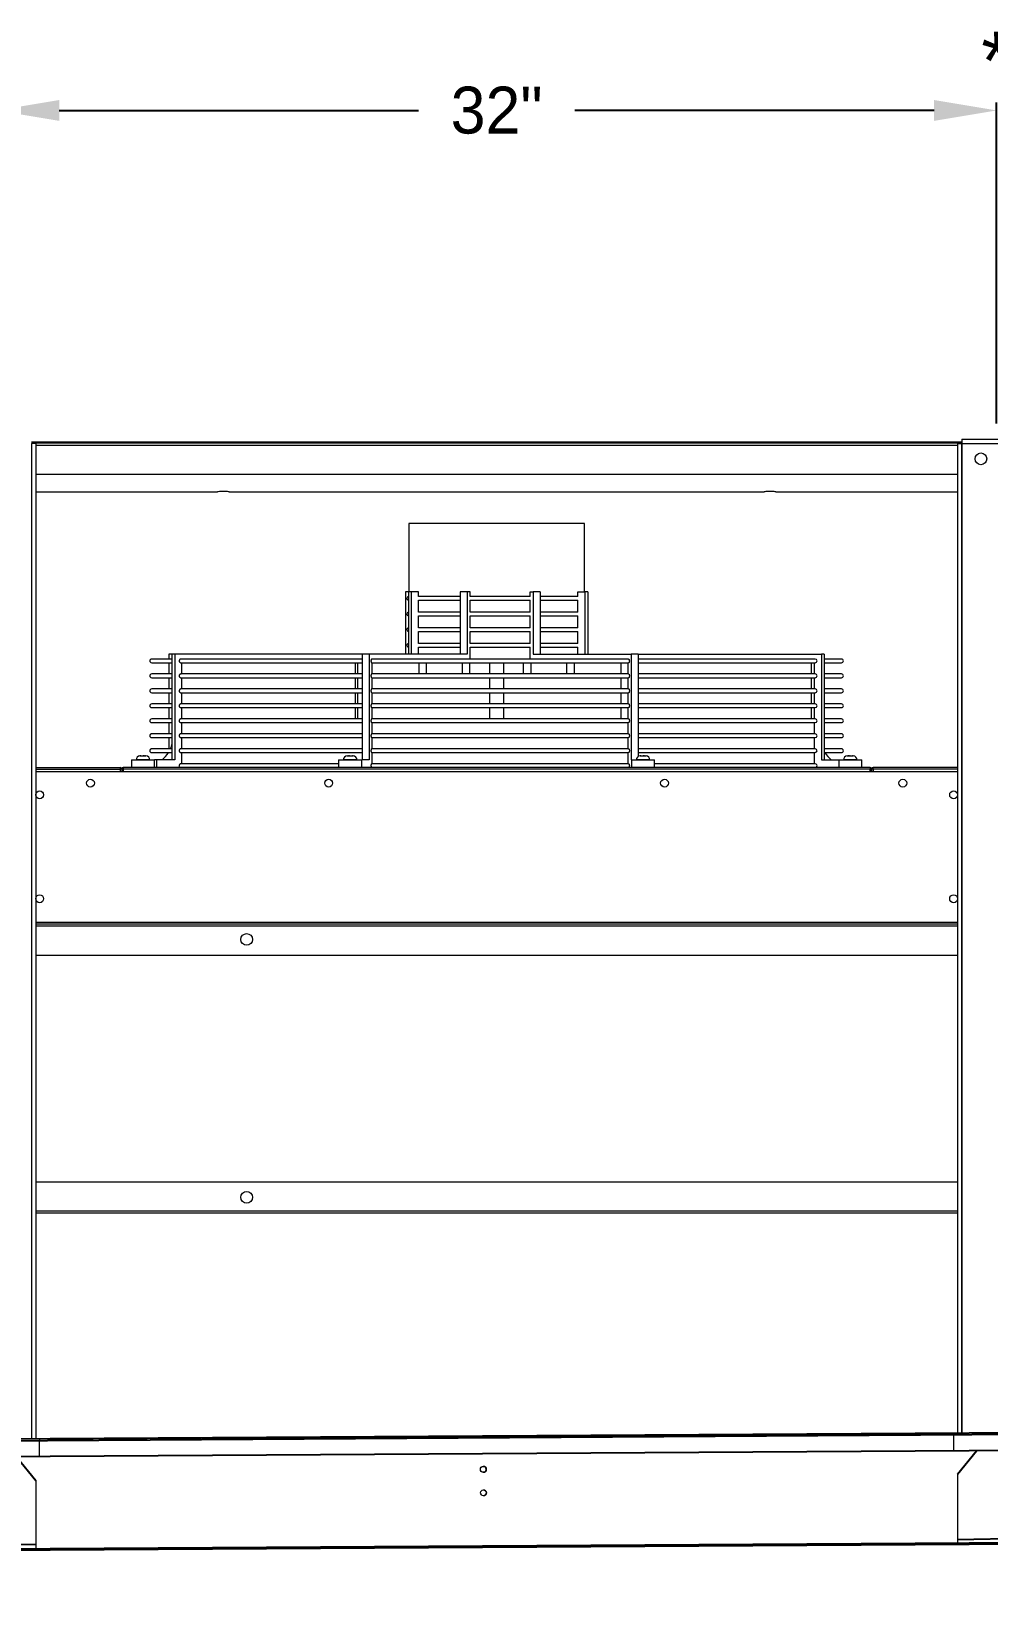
# Model space of a CAD drawing. Extents: x 6 to 271, y -23 to 146.
# Drawn here: x 131.4 to 162, y 38.5 to 88.9 of the extents above; entities that cross this region are included whole.
import ezdxf
from ezdxf.enums import TextEntityAlignment as Align

# ---------------------------------------------------------------- set-up
doc = ezdxf.new("R2010")
doc.units = 0
doc.header["$MEASUREMENT"] = 0
doc.layers.get('0').update_dxf_attribs({"linetype": 'CONTINUOUS'})
doc.layers.get('Defpoints').update_dxf_attribs({"linetype": 'CONTINUOUS'})
doc.dimstyles.get("Standard").update_dxf_attribs({"dimtxt": 1.5, "dimasz": 2, "dimexe": 0.25, "dimexo": 0.5, "dimgap": 0.75, "dimtad": 0, "dimtih": 1, "dimtoh": 1, "dimdec": 4, "dimzin": 0, "dimdsep": 46, "dimlunit": 5, "dimtxsty": 'STANDARD', "dimcen": 0.125, "dimclrd": 1, "dimclre": 1, "dimclrt": 1, "dimadec": 0, "dimazin": 0, "dimtfac": 1, "dimtdec": 4, "dimtofl": 0, "dimtmove": 0, "dimatfit": 3, "dimfxl": 1, "dimfrac": 2, "dimtolj": 1, "dimtzin": 0, "dimarcsym": 0})

# ---------------------------------------------------------------- blocks, each defined once
blk = doc.blocks.new('*D30')
at = {"color": 7, "lineweight": -2}
for p, q in [((265.292, 40.675), (265.292, 31.237)), ((90.295, 39.586), (90.295, 31.237)), ((92.295, 31.487), (174.794, 31.487)), ((263.292, 31.487), (180.794, 31.487))]:
    blk.add_line(p, q, dxfattribs=at)
at = {"color": 7}
for points in [[(92.295, 31.82), (92.295, 31.153), (90.295, 31.487)], [(263.292, 31.82), (263.292, 31.153), (265.292, 31.487)]]:
    blk.add_solid(points, dxfattribs=at)
at = {"layer": 'Defpoints', "color": 0}
for p in [(265.292, 41.175), (90.295, 40.086), (265.292, 31.487)]:
    blk.add_point(p, dxfattribs=at)
at = {"color": 7, "insert": (177.794, 31.487), "char_height": 1.5, "attachment_point": 5}
blk.add_mtext('\\A1;175"', dxfattribs=at)
blk = doc.blocks.new('*D33')
at = {"color": 7, "lineweight": -2}
for p, q in [((130.277, 76.382), (130.277, 86.652)), ((132.277, 86.402), (143.777, 86.402)), ((160.277, 86.402), (148.777, 86.402)), ((162.277, 76.382), (162.277, 86.652))]:
    blk.add_line(p, q, dxfattribs=at)
at = {"color": 7}
for points in [[(132.277, 86.735), (132.277, 86.068), (130.277, 86.402)], [(160.277, 86.735), (160.277, 86.068), (162.277, 86.402)]]:
    blk.add_solid(points, dxfattribs=at)
at = {"layer": 'Defpoints', "color": 0}
for p in [(162.277, 86.402), (130.277, 75.882), (162.277, 75.882)]:
    blk.add_point(p, dxfattribs=at)
at = {"color": 7, "insert": (146.277, 86.402), "char_height": 1.5, "attachment_point": 5}
blk.add_mtext('\\A1;32"', dxfattribs=at)

msp = doc.modelspace()

# ---------------------------------------------------------------- linework, layer by layer
at = {"color": 0, "linetype": 'Continuous', "lineweight": 15}
for p, q in [((131.3912, 75.79855), (161.1622, 75.79855)), ((131.3922, 75.74684), (131.3912, 75.74684)), ((131.5267, 75.74684), (131.3922, 75.74684)), ((131.3922, 75.74684), (131.3922, 43.90443)), ((131.5267, 75.74684), (131.5267, 43.90526)), ((131.5267, 75.69384), (161.0267, 75.69384)), ((161.0267, 75.74684), (161.0267, 44.08697)), ((161.0267, 75.74684), (161.1612, 75.74684)), ((161.1612, 75.74684), (161.1612, 44.08779)), ((161.1622, 75.74684), (161.1612, 75.74684)), ((161.1622, 75.88234), (161.1622, 75.74784)), ((161.1622, 75.88234), (163.3912, 75.88234)), ((161.1622, 75.74784), (163.3912, 75.74784)), ((161.1622, 75.74684), (161.1622, 75.74784)), ((161.1622, 75.74684), (163.3912, 75.74684)), ((161.1622, 44.0878), (161.1622, 75.74684)), ((131.5267, 74.76509), (161.0267, 74.76509)), ((131.5267, 74.20301), (137.3392, 74.20301)), ((137.7142, 74.20301), (154.8392, 74.20301)), ((155.2142, 74.20301), (161.0267, 74.20301)), ((147.353, 73.19334), (143.4642, 73.19334)), ((149.0892, 73.19334), (147.353, 73.19334)), ((143.35948, 71.00234), (143.35948, 69.00734)), ((143.45286, 71.00234), (143.35948, 71.00234)), ((143.54623, 71.00234), (143.45286, 71.00234)), ((143.45286, 71.00234), (143.45286, 69.00734)), ((143.54623, 71.00234), (143.54623, 69.00734)), ((143.77166, 71.00234), (143.54623, 71.00234)), ((143.77166, 70.85152), (143.77166, 71.00234)), ((145.10703, 70.85246), (143.77166, 70.85246)), ((143.77166, 70.35152), (143.77166, 70.73339)), ((143.77166, 70.73246), (145.10703, 70.73246)), ((145.33245, 71.00234), (145.10703, 71.00234)), ((145.10703, 71.00234), (145.10703, 69.00734)), ((145.33245, 71.00234), (145.33245, 69.00734)), ((145.42583, 71.00234), (145.33245, 71.00234)), ((145.42583, 70.85152), (145.42583, 71.00234)), ((147.353, 70.85246), (145.42583, 70.85246)), ((145.42583, 70.35152), (145.42583, 70.73339)), ((145.42583, 70.73246), (147.353, 70.73246)), ((147.353, 70.85246), (147.353, 71.00234)), ((147.353, 71.00234), (147.44637, 71.00234)), ((147.353, 70.35246), (147.353, 70.73246)), ((147.44637, 71.00234), (147.44637, 69.00734)), ((147.6718, 71.00234), (147.44637, 71.00234)), ((147.6718, 71.00234), (147.6718, 69.00734)), ((148.87511, 70.85246), (147.6718, 70.85246)), ((147.6718, 70.73246), (148.87511, 70.73246)), ((148.87511, 70.85246), (148.87511, 71.00234)), ((148.87511, 71.00234), (149.10054, 71.00234)), ((148.87511, 70.35246), (148.87511, 70.73246)), ((149.10054, 71.00234), (149.10054, 69.00734)), ((149.19391, 71.00234), (149.10054, 71.00234)), ((149.19391, 71.00234), (149.19391, 69.00734)), ((145.10703, 70.35246), (143.77166, 70.35246)), ((143.77166, 69.85152), (143.77166, 70.23339)), ((143.77166, 70.23246), (145.10703, 70.23246)), ((147.353, 70.35246), (145.42583, 70.35246)), ((145.42583, 69.85152), (145.42583, 70.23339)), ((145.42583, 70.23246), (147.353, 70.23246)), ((147.353, 69.85246), (147.353, 70.23246)), ((148.87511, 70.35246), (147.6718, 70.35246)), ((147.6718, 70.23246), (148.87511, 70.23246)), ((148.87511, 69.85246), (148.87511, 70.23246)), ((145.10703, 69.85246), (143.77166, 69.85246)), ((143.77166, 69.35152), (143.77166, 69.73339)), ((143.77166, 69.73246), (145.10703, 69.73246)), ((147.353, 69.85246), (145.42583, 69.85246)), ((145.42583, 69.35152), (145.42583, 69.73339)), ((145.42583, 69.73246), (147.353, 69.73246)), ((147.353, 69.35246), (147.353, 69.73246)), ((148.87511, 69.85246), (147.6718, 69.85246)), ((147.6718, 69.73246), (148.87511, 69.73246)), ((148.87511, 69.35246), (148.87511, 69.73246)), ((145.10703, 69.35246), (143.77166, 69.35246)), ((143.77166, 69.00734), (143.77166, 69.23339)), ((143.77166, 69.23246), (145.10703, 69.23246)), ((147.353, 69.35246), (145.42583, 69.35246)), ((145.42583, 68.85246), (145.42583, 69.23339)), ((145.42583, 69.23246), (147.353, 69.23246)), ((147.353, 68.85246), (147.353, 69.23246)), ((148.87511, 69.35246), (147.6718, 69.35246)), ((147.6718, 69.23246), (148.87511, 69.23246)), ((148.87511, 69.00734), (148.87511, 69.23246)), ((135.88306, 68.85246), (135.23659, 68.85246)), ((135.23659, 68.73246), (135.88306, 68.73246)), ((135.78968, 69.00734), (135.78968, 68.85246)), ((135.88306, 69.00734), (135.78968, 69.00734)), ((135.78968, 68.73246), (135.78968, 68.37379)), ((135.97643, 69.00734), (135.88306, 69.00734)), ((135.88306, 69.00734), (135.88306, 65.62634)), ((135.97643, 69.00734), (135.97643, 65.62634)), ((141.97151, 69.00734), (135.97643, 69.00734)), ((136.17283, 68.73246), (141.97151, 68.73246)), ((141.97151, 68.85246), (136.1729, 68.85246)), ((136.20185, 68.37379), (136.20185, 68.73246)), ((141.74608, 68.73246), (141.74608, 68.37379)), ((141.83946, 68.37379), (141.83946, 68.73246)), ((142.19694, 69.00734), (141.97151, 69.00734)), ((141.97151, 69.00734), (141.97151, 65.62634)), ((142.19694, 69.00734), (142.19694, 65.62634)), ((145.33245, 69.00734), (142.19694, 69.00734)), ((142.27829, 68.73246), (150.50157, 68.73246)), ((150.50157, 68.85246), (142.27842, 68.85246)), ((142.29031, 68.37379), (142.29031, 68.73246)), ((147.44637, 69.00734), (150.58189, 69.00734)), ((150.26309, 68.37379), (150.26309, 68.73246)), ((150.48851, 68.37379), (150.48851, 68.73246)), ((150.58189, 69.00734), (150.58189, 65.62634)), ((150.80731, 69.00734), (150.58189, 69.00734)), ((150.80731, 69.00734), (150.80731, 65.73443)), ((150.80731, 69.00734), (156.67034, 69.00734)), ((156.47643, 68.85246), (150.80731, 68.85246)), ((150.80731, 68.73246), (156.47643, 68.73246)), ((156.35154, 68.37379), (156.35154, 68.73246)), ((156.44491, 68.37379), (156.44491, 68.73246)), ((156.67034, 69.00734), (156.67034, 65.62634)), ((156.76372, 69.00734), (156.67034, 69.00734)), ((156.76372, 69.00734), (156.76372, 65.62634)), ((157.31681, 68.85246), (156.76372, 68.85246)), ((156.76372, 68.73246), (157.31681, 68.73246)), ((135.88306, 68.37379), (135.23659, 68.37379)), ((135.23659, 68.25379), (135.88306, 68.25379)), ((135.78968, 68.25379), (135.78968, 67.89512)), ((136.17283, 68.25379), (141.97151, 68.25379)), ((141.97151, 68.37379), (136.1729, 68.37379)), ((136.20185, 67.89512), (136.20185, 68.25379)), ((141.74608, 68.25379), (141.74608, 67.89512)), ((141.83946, 67.89512), (141.83946, 68.25379)), ((142.27829, 68.25379), (150.50157, 68.25379)), ((150.50157, 68.37379), (142.27842, 68.37379)), ((142.29031, 67.89512), (142.29031, 68.25379)), ((150.26309, 67.89512), (150.26309, 68.25379)), ((150.48851, 67.89512), (150.48851, 68.25379)), ((156.47643, 68.37379), (150.80731, 68.37379)), ((150.80731, 68.25379), (156.47643, 68.25379)), ((156.35154, 67.89512), (156.35154, 68.25379)), ((156.44491, 67.89512), (156.44491, 68.25379)), ((157.31681, 68.37379), (156.76372, 68.37379)), ((156.76372, 68.25379), (157.31681, 68.25379)), ((135.88306, 67.89512), (135.23659, 67.89512)), ((135.23659, 67.77513), (135.88306, 67.77513)), ((135.78968, 67.77513), (135.78968, 67.41646)), ((136.17283, 67.77513), (141.97151, 67.77513)), ((141.97151, 67.89512), (136.1729, 67.89512)), ((136.20185, 67.41646), (136.20185, 67.77513)), ((141.74608, 67.77513), (141.74608, 67.41646)), ((141.83946, 67.41646), (141.83946, 67.77513)), ((142.27829, 67.77513), (150.50157, 67.77513)), ((150.50157, 67.89512), (142.27842, 67.89512)), ((142.29031, 67.41646), (142.29031, 67.77513)), ((150.26309, 67.41646), (150.26309, 67.77513)), ((150.48851, 67.41646), (150.48851, 67.77513)), ((156.47643, 67.89512), (150.80731, 67.89512)), ((150.80731, 67.77513), (156.47643, 67.77513)), ((156.35154, 67.41646), (156.35154, 67.77513)), ((156.44491, 67.41646), (156.44491, 67.77513)), ((157.31681, 67.89512), (156.76372, 67.89512)), ((156.76372, 67.77513), (157.31681, 67.77513)), ((135.88306, 67.41646), (135.23659, 67.41646)), ((135.23659, 67.29646), (135.88306, 67.29646)), ((135.78968, 67.29646), (135.78968, 66.93779)), ((136.17283, 67.29646), (141.97151, 67.29646)), ((141.97151, 67.41646), (136.1729, 67.41646)), ((136.20185, 66.93779), (136.20185, 67.29646)), ((141.74608, 67.29646), (141.74608, 66.93779)), ((141.83946, 66.93779), (141.83946, 67.29646)), ((142.27829, 67.29646), (150.50157, 67.29646)), ((150.50157, 67.41646), (142.27842, 67.41646)), ((142.29031, 66.93779), (142.29031, 67.29646)), ((150.26309, 66.93779), (150.26309, 67.29646)), ((150.48851, 66.93779), (150.48851, 67.29646)), ((156.47643, 67.41646), (150.80731, 67.41646)), ((150.80731, 67.29646), (156.47643, 67.29646)), ((156.35154, 66.93779), (156.35154, 67.29646)), ((156.44491, 66.93779), (156.44491, 67.29646)), ((157.31681, 67.41646), (156.76372, 67.41646)), ((156.76372, 67.29646), (157.31681, 67.29646)), ((135.88306, 66.93779), (135.23659, 66.93779)), ((135.23659, 66.81779), (135.88306, 66.81779)), ((135.78968, 66.81779), (135.78968, 66.45913)), ((136.17283, 66.81779), (141.97151, 66.81779)), ((141.97151, 66.93779), (136.1729, 66.93779)), ((136.20185, 66.45913), (136.20185, 66.81779)), ((142.27829, 66.81779), (150.50157, 66.81779)), ((150.50157, 66.93779), (142.27842, 66.93779)), ((142.29031, 66.45913), (142.29031, 66.81779)), ((150.48851, 66.45913), (150.48851, 66.81779)), ((156.47643, 66.93779), (150.80731, 66.93779)), ((150.80731, 66.81779), (156.47643, 66.81779)), ((156.44491, 66.45913), (156.44491, 66.81779)), ((157.31681, 66.93779), (156.76372, 66.93779)), ((156.76372, 66.81779), (157.31681, 66.81779)), ((135.88306, 66.45913), (135.23659, 66.45913)), ((135.23659, 66.33913), (135.88306, 66.33913)), ((135.78968, 66.33913), (135.78968, 65.98046)), ((136.17283, 66.33913), (141.97151, 66.33913)), ((141.97151, 66.45913), (136.1729, 66.45913)), ((136.20185, 65.98046), (136.20185, 66.33913)), ((142.27829, 66.33913), (150.50157, 66.33913)), ((150.50157, 66.45913), (142.27842, 66.45913)), ((142.29031, 65.98046), (142.29031, 66.33913)), ((150.48851, 65.98046), (150.48851, 66.33913)), ((156.47643, 66.45913), (150.80731, 66.45913)), ((150.80731, 66.33913), (156.47643, 66.33913)), ((156.44491, 65.98046), (156.44491, 66.33913)), ((157.31681, 66.45913), (156.76372, 66.45913)), ((156.76372, 66.33913), (157.31681, 66.33913)), ((134.59017, 65.62634), (134.61827, 65.62634)), ((134.61827, 65.62634), (135.32817, 65.62634)), ((135.17792, 65.62734), (134.74042, 65.62734)), ((134.86442, 65.75134), (134.86458, 65.75134)), ((134.86731, 65.75134), (134.86458, 65.75134)), ((134.86731, 65.75134), (134.87781, 65.75134)), ((134.8885, 65.75134), (134.87781, 65.75134)), ((134.8885, 65.75134), (134.96454, 65.75134)), ((134.97608, 65.75134), (134.96454, 65.75134)), ((134.98237, 65.75134), (134.97608, 65.75134)), ((134.98237, 65.75134), (135.00773, 65.75134)), ((135.02227, 65.75134), (135.00773, 65.75134)), ((135.02227, 65.75134), (135.05392, 65.75134)), ((135.88306, 65.98046), (135.23659, 65.98046)), ((135.23659, 65.86046), (135.88306, 65.86046)), ((135.39346, 65.62634), (135.32817, 65.62634)), ((135.39346, 65.62634), (135.39346, 65.38234)), ((135.97643, 65.62634), (135.39346, 65.62634)), ((136.17283, 65.86046), (141.97151, 65.86046)), ((141.97151, 65.98046), (136.1729, 65.98046)), ((136.20185, 65.5018), (136.20185, 65.86046)), ((141.21983, 65.62634), (141.24791, 65.62634)), ((141.24791, 65.62634), (141.95783, 65.62634)), ((141.80758, 65.62734), (141.37008, 65.62734)), ((141.49407, 65.75134), (141.52573, 65.75134)), ((141.54027, 65.75134), (141.52573, 65.75134)), ((141.54027, 65.75134), (141.56563, 65.75134)), ((141.57191, 65.75134), (141.56563, 65.75134)), ((141.58347, 65.75134), (141.57191, 65.75134)), ((141.58347, 65.75134), (141.65951, 65.75134)), ((141.67018, 65.75134), (141.65951, 65.75134)), ((141.67018, 65.75134), (141.68069, 65.75134)), ((141.68342, 65.75134), (141.68069, 65.75134)), ((141.68342, 65.75134), (141.68357, 65.75134)), ((142.19694, 65.62634), (141.95783, 65.62634)), ((142.27829, 65.86046), (150.50157, 65.86046)), ((150.50157, 65.98046), (142.27842, 65.98046)), ((142.29031, 65.5018), (142.29031, 65.86046)), ((150.48851, 65.5018), (150.48851, 65.86046)), ((150.58189, 65.62634), (150.59557, 65.62634)), ((150.59557, 65.62634), (150.62366, 65.62634)), ((150.62366, 65.62634), (151.33357, 65.62634)), ((150.76247, 65.62734), (150.74582, 65.62734)), ((151.18332, 65.62734), (150.76247, 65.62734)), ((156.47643, 65.98046), (150.80731, 65.98046)), ((150.80731, 65.86046), (156.47643, 65.86046)), ((150.86982, 65.75134), (150.86997, 65.75134)), ((150.8727, 65.75134), (150.86997, 65.75134)), ((150.8727, 65.75134), (150.88321, 65.75134)), ((150.89389, 65.75134), (150.88321, 65.75134)), ((150.89389, 65.75134), (150.96993, 65.75134)), ((150.98148, 65.75134), (150.96993, 65.75134)), ((150.98776, 65.75134), (150.98148, 65.75134)), ((150.98776, 65.75134), (151.01313, 65.75134)), ((151.02767, 65.75134), (151.01313, 65.75134)), ((151.02767, 65.75134), (151.05932, 65.75134)), ((156.44491, 65.5018), (156.44491, 65.86046)), ((156.67034, 65.62634), (157.22522, 65.62634)), ((157.31681, 65.98046), (156.76372, 65.98046)), ((156.76372, 65.86046), (157.31681, 65.86046)), ((157.22522, 65.62634), (157.25331, 65.62634)), ((157.25331, 65.62634), (157.96322, 65.62634)), ((157.51051, 65.62734), (157.37547, 65.62734)), ((157.49947, 65.75134), (157.53112, 65.75134)), ((157.81297, 65.62734), (157.51051, 65.62734)), ((157.54566, 65.75134), (157.53112, 65.75134)), ((157.54566, 65.75134), (157.57103, 65.75134)), ((157.57731, 65.75134), (157.57103, 65.75134)), ((157.58886, 65.75134), (157.57731, 65.75134)), ((157.58886, 65.75134), (157.6649, 65.75134)), ((157.67558, 65.75134), (157.6649, 65.75134)), ((157.67558, 65.75134), (157.68609, 65.75134)), ((157.68882, 65.75134), (157.68609, 65.75134)), ((157.68882, 65.75134), (157.68897, 65.75134)), ((131.5267, 65.38234), (134.2257, 65.38234)), ((131.5267, 65.33134), (134.2257, 65.33134)), ((131.5267, 65.25734), (161.0267, 65.25734)), ((134.2257, 65.38234), (134.2257, 65.33134)), ((134.2257, 65.33134), (134.2257, 65.25734)), ((134.2767, 65.33134), (134.2267, 65.33134)), ((134.2267, 65.33134), (134.2267, 65.25734)), ((134.32449, 65.33354), (134.2767, 65.33354)), ((134.2767, 65.33354), (134.2767, 65.25734)), ((134.32449, 65.33354), (134.32449, 65.25734)), ((158.2279, 65.38234), (134.3255, 65.38234)), ((134.3255, 65.38234), (134.3255, 65.33354)), ((158.2279, 65.33354), (134.3255, 65.33354)), ((134.3255, 65.33354), (134.3255, 65.25734)), ((141.21983, 65.5018), (136.1729, 65.5018)), ((150.50157, 65.5018), (142.27842, 65.5018)), ((156.47643, 65.5018), (151.33357, 65.5018)), ((158.2279, 65.38234), (158.2279, 65.33354)), ((158.2279, 65.33354), (158.2279, 65.25734)), ((158.2289, 65.33354), (158.2767, 65.33354)), ((158.2289, 65.25734), (158.2289, 65.33354)), ((158.2767, 65.25734), (158.2767, 65.33354)), ((158.3267, 65.33134), (158.2767, 65.33134)), ((158.3267, 65.33134), (158.3267, 65.25734)), ((158.3277, 65.33134), (158.3277, 65.38234)), ((161.0267, 65.38234), (158.3277, 65.38234)), ((158.3277, 65.25734), (158.3277, 65.33134)), ((161.0267, 65.33134), (158.3277, 65.33134)), ((131.5267, 60.43334), (161.0267, 60.43334)), ((131.5267, 60.43234), (161.0267, 60.43234)), ((131.5267, 60.38234), (161.0267, 60.38234)), ((131.5267, 60.31884), (161.0267, 60.31884)), ((131.5267, 59.38234), (161.0267, 59.38234)), ((131.5267, 52.13234), (161.0267, 52.13234)), ((131.5267, 51.19584), (161.0267, 51.19584)), ((131.5267, 51.13234), (161.0267, 51.13234)), ((131.64759, 43.89936), (160.89702, 44.08103)), ((131.64759, 43.89936), (131.64786, 43.85516)), ((131.64786, 43.85516), (160.8973, 44.03684)), ((160.8973, 44.03684), (160.89702, 44.08103)), ((160.8973, 44.03684), (160.90047, 43.52512)), ((131.5267, 43.34196), (161.0267, 43.5252)), ((131.65104, 43.34344), (131.64786, 43.85516)), ((160.90047, 43.52512), (131.65104, 43.34344)), ((131.65104, 43.34344), (131.65104, 43.34273)), ((131.5267, 42.57183), (131.5267, 40.39916)), ((161.0267, 42.76893), (161.0267, 40.55527)), ((131.5267, 40.39291), (161.0267, 40.57614)), ((131.5267, 40.3419), (161.0267, 40.52514))]:
    msp.add_line(p, q, dxfattribs=at)
at = {"color": 0}
for p, q in [((260.14511, 44.69749), (96.39821, 43.68888)), ((96.39854, 43.63622), (260.14539, 44.65295)), ((260.0267, 44.14011), (96.5267, 43.12457)), ((161.63724, 43.51468), (161.0267, 42.76893)), ((130.91616, 43.31757), (131.5267, 42.57183)), ((96.5267, 40.17551), (260.0267, 41.19106)), ((260.0267, 41.14006), (96.5267, 40.12451)), ((131.5267, 40.52416), (129.0267, 40.48317)), ((163.5267, 40.72126), (161.0267, 40.68027)), ((161.0267, 40.55527), (161.0267, 40.50427))]:
    msp.add_line(p, q, dxfattribs=at)
at = {"color": 0, "linetype": 'Continuous', "lineweight": 15, "flags": 128}
for points in [[(137.3392, 74.20301), (137.34679, 74.20907), (137.36896, 74.21463), (137.40391, 74.21926), (137.44881, 74.22256), (137.50001, 74.22429), (137.55338, 74.22429), (137.60459, 74.22256), (137.64949, 74.21926), (137.68443, 74.21463), (137.7066, 74.20907), (137.7142, 74.20301)], [(137.7142, 74.20301), (137.70653, 74.20906), (137.70142, 74.21078)], [(154.8392, 74.20301), (154.84679, 74.20907), (154.86896, 74.21463), (154.90391, 74.21926), (154.94881, 74.22256), (155.00001, 74.22429), (155.05338, 74.22429), (155.10459, 74.22256), (155.14948, 74.21926), (155.18443, 74.21463), (155.2066, 74.20907), (155.2142, 74.20301)], [(155.2142, 74.20301), (155.20654, 74.20906), (155.20142, 74.21078)], [(150.50157, 68.85246), (150.50162, 68.85246), (150.5109, 68.84728), (150.51858, 68.83275), (150.52336, 68.81135), (150.52442, 68.78673), (150.52159, 68.76308), (150.51534, 68.74444), (150.50674, 68.734), (150.50157, 68.73246)], [(150.50157, 68.37379), (150.50582, 68.37275), (150.51419, 68.36392), (150.5206, 68.34734), (150.52408, 68.32558), (150.52408, 68.302), (150.5206, 68.28024), (150.51419, 68.26366), (150.50582, 68.25483), (150.50157, 68.25379)], [(150.50157, 67.89512), (150.50582, 67.89409), (150.51419, 67.88525), (150.5206, 67.86867), (150.52408, 67.84691), (150.52408, 67.82333), (150.5206, 67.80158), (150.51419, 67.785), (150.50582, 67.77616), (150.50157, 67.77513)], [(150.50157, 67.41646), (150.50582, 67.41542), (150.51419, 67.40658), (150.5206, 67.39001), (150.52408, 67.36825), (150.52408, 67.34467), (150.5206, 67.32291), (150.51419, 67.30633), (150.50582, 67.2975), (150.50157, 67.29646)], [(150.50157, 66.93779), (150.50582, 66.93675), (150.51419, 66.92792), (150.5206, 66.91134), (150.52408, 66.88958), (150.52408, 66.866), (150.5206, 66.84424), (150.51419, 66.82767), (150.50582, 66.81883), (150.50157, 66.81779)], [(135.88306, 66.12526), (135.8445, 66.00901), (135.83253, 65.98046)], [(150.50157, 66.45913), (150.50582, 66.45809), (150.51419, 66.44925), (150.5206, 66.43268), (150.52408, 66.41092), (150.52408, 66.38734), (150.5206, 66.36558), (150.51419, 66.349), (150.50582, 66.34017), (150.50157, 66.33913)], [(150.50157, 65.98046), (150.50582, 65.97942), (150.51419, 65.97059), (150.5206, 65.95401), (150.52408, 65.93225), (150.52408, 65.90867), (150.5206, 65.88691), (150.51419, 65.87034), (150.50582, 65.8615), (150.50157, 65.86046)], [(150.50157, 65.5018), (150.50608, 65.50063), (150.51451, 65.49135), (150.52089, 65.4742), (150.5242, 65.4519), (150.52391, 65.42799), (150.52251, 65.41722)]]:
    msp.add_lwpolyline(points, dxfattribs=at)
at = {"color": 0, "linetype": 'Continuous', "lineweight": 15}
for centre, radius in [((161.7767, 75.25734), 0.1875), ((131.6517, 64.50734), 0.125), ((133.2767, 64.88234), 0.125), ((140.9017, 64.88234), 0.125), ((151.6517, 64.88234), 0.125), ((159.2767, 64.88234), 0.125), ((160.9017, 64.50734), 0.125), ((131.6517, 61.18334), 0.125), ((160.9017, 61.18334), 0.125), ((138.2767, 59.88234), 0.1875), ((138.2767, 51.63234), 0.1875), ((145.85088, 42.93092), 0.09375), ((145.85553, 42.18094), 0.09375)]:
    msp.add_circle(centre, radius, dxfattribs=at)
for centre, radius, start, end in [((143.4642, 70.79246), 0.06, 100.892283, 259.107717), ((143.4642, 70.29246), 0.06, 100.892283, 259.107717), ((143.4642, 69.79246), 0.06, 100.892283, 259.107717), ((143.4642, 69.29246), 0.06, 100.892283, 259.107717), ((135.23658, 68.79246), 0.06, 90, 270), ((156.47326, 68.79246), 0.06008, 273.025613, 86.974387), ((157.31681, 68.79246), 0.06, 270, 90), ((135.23658, 68.31379), 0.06, 90, 270), ((156.47314, 68.31379), 0.06009, 273.142971, 86.857029), ((157.31681, 68.31379), 0.06, 270, 90), ((135.23658, 67.83512), 0.06, 90, 270), ((156.47314, 67.83512), 0.06009, 273.14141, 86.85859), ((157.31681, 67.83512), 0.06, 270, 90), ((135.23658, 67.35646), 0.06, 90, 270), ((156.47314, 67.35646), 0.06009, 273.142971, 86.857029), ((157.31681, 67.35646), 0.06, 270, 90), ((135.23658, 66.87779), 0.06, 90, 270), ((156.47314, 66.87779), 0.06009, 273.14141, 86.85859), ((157.31681, 66.87779), 0.06, 270, 90), ((135.23658, 66.39913), 0.06, 90, 270), ((156.47314, 66.39913), 0.06009, 273.142971, 86.857029), ((157.31681, 66.39913), 0.06, 270, 90), ((134.86442, 65.62734), 0.124, 90, 180), ((135.05392, 65.62734), 0.124, 0, 90), ((135.23658, 65.92046), 0.06, 90, 270), ((134.9164, 66.38134), 1, 310.97463, 328.608789), ((141.49408, 65.62734), 0.124, 90, 180), ((141.68358, 65.62734), 0.124, 0, 90), ((150.86982, 65.62734), 0.124, 90, 180), ((151.05932, 65.62734), 0.124, 0, 90), ((156.47314, 65.92046), 0.06009, 273.142971, 86.857029), ((157.637, 66.38134), 1, 211.391211, 229.02537), ((157.31681, 65.92046), 0.06, 270, 90), ((157.49947, 65.62734), 0.124, 90, 180), ((157.68897, 65.62734), 0.124, 0, 90), ((134.2257, 65.33134), 0.051, 0, 90), ((134.2257, 65.33134), 0.001, 0, 90), ((134.3255, 65.33354), 0.0488, 90, 180), ((134.3255, 65.33354), 0.001, 90, 180), ((156.47294, 65.4423), 0.0596, 335.107681, 86.642469), ((158.2279, 65.33354), 0.0488, 360, 90), ((158.2279, 65.33354), 0.001, 0, 90), ((158.3277, 65.33134), 0.051, 90, 180), ((158.3277, 65.33134), 0.001, 90, 180), ((160.87567, 43.5246), 0.0248, 359.56387, 1.196893), ((145.8503, 42.93092), 0.09375, 0.355877, 90.181096), ((145.8503, 42.93092), 0.09375, 270.530665, 0.355877), ((145.85496, 42.18093), 0.09375, 0.355877, 90.181098), ((145.85496, 42.18093), 0.09375, 270.530662, 0.355877)]:
    msp.add_arc(centre, radius, start, end, dxfattribs=at)
for points in [[(161.1622, 75.75734), (131.3912, 75.75734)], [(131.5267, 74.2026), (137.3392, 74.2026)], [(137.7142, 74.2026), (154.8392, 74.2026)], [(155.2142, 74.2026), (161.0267, 74.2026)], [(143.4642, 73.19334), (143.4642, 71.00234)], [(149.0892, 71.00234), (149.0892, 73.19334)], [(143.78657, 68.73246), (143.78657, 68.37379)], [(144.03656, 68.37379), (144.03656, 68.73246)], [(145.17203, 68.73246), (145.17203, 68.37379)], [(145.42203, 68.37379), (145.42203, 68.73246)], [(146.0502, 68.73246), (146.0502, 68.37379)], [(146.5032, 68.37379), (146.5032, 68.73246)], [(147.13137, 68.73246), (147.13137, 68.37379)], [(147.38137, 68.37379), (147.38137, 68.73246)], [(148.51683, 68.73246), (148.51683, 68.37379)], [(148.76683, 68.37379), (148.76683, 68.73246)], [(146.0502, 68.25379), (146.0502, 67.89512)], [(146.5032, 67.89512), (146.5032, 68.25379)], [(146.0502, 67.77513), (146.0502, 67.41646)], [(146.5032, 67.41646), (146.5032, 67.77513)], [(146.0502, 67.29646), (146.0502, 66.93779)], [(146.5032, 66.93779), (146.5032, 67.29646)], [(134.59017, 65.62634), (134.59017, 65.38234)], [(134.74042, 65.62734), (134.74042, 65.62634)], [(134.86458, 65.75134), (134.8606, 65.75127)], [(134.8606, 65.75127), (134.86731, 65.75134)], [(134.87781, 65.75134), (134.88452, 65.75127)], [(134.88452, 65.75127), (134.8885, 65.75134)], [(134.96454, 65.75134), (134.96618, 65.75127)], [(134.96618, 65.75127), (134.98237, 65.75134)], [(135.00773, 65.75134), (135.02392, 65.75127)], [(135.02392, 65.75127), (135.02227, 65.75134)], [(135.17792, 65.62634), (135.17792, 65.62734)], [(135.32817, 65.38234), (135.32817, 65.62634)], [(141.21983, 65.62634), (141.21983, 65.38234)], [(141.37008, 65.62734), (141.37008, 65.62634)], [(141.52573, 65.75134), (141.52408, 65.75127)], [(141.52408, 65.75127), (141.54027, 65.75134)], [(141.56563, 65.75134), (141.58182, 65.75127)], [(141.58182, 65.75127), (141.58347, 65.75134)], [(141.65951, 65.75134), (141.66348, 65.75127)], [(141.66348, 65.75127), (141.67018, 65.75134)], [(141.68069, 65.75134), (141.6874, 65.75127)], [(141.6874, 65.75127), (141.68342, 65.75134)], [(141.80758, 65.62634), (141.80758, 65.62734)], [(141.95783, 65.38234), (141.95783, 65.62634)], [(150.59557, 65.62634), (150.59557, 65.38234)], [(150.74582, 65.62734), (150.74582, 65.62634)], [(150.86997, 65.75134), (150.866, 65.75127)], [(150.866, 65.75127), (150.8727, 65.75134)], [(150.88321, 65.75134), (150.88992, 65.75127)], [(150.88992, 65.75127), (150.89389, 65.75134)], [(150.96993, 65.75134), (150.97157, 65.75127)], [(150.97157, 65.75127), (150.98776, 65.75134)], [(151.01313, 65.75134), (151.02932, 65.75127)], [(151.02932, 65.75127), (151.02767, 65.75134)], [(151.18332, 65.62634), (151.18332, 65.62734)], [(151.33357, 65.38234), (151.33357, 65.62634)], [(157.22522, 65.62634), (157.22522, 65.38234)], [(157.37547, 65.62734), (157.37547, 65.62634)], [(157.53112, 65.75134), (157.52947, 65.75127)], [(157.52947, 65.75127), (157.54566, 65.75134)], [(157.57103, 65.75134), (157.58722, 65.75127)], [(157.58722, 65.75127), (157.58886, 65.75134)], [(157.6649, 65.75134), (157.66888, 65.75127)], [(157.66888, 65.75127), (157.67558, 65.75134)], [(157.68609, 65.75134), (157.6928, 65.75127)], [(157.6928, 65.75127), (157.68882, 65.75134)], [(157.81297, 65.62634), (157.81297, 65.62734)], [(157.96322, 65.38234), (157.96322, 65.62634)]]:
    msp.add_open_spline(points, degree=1, dxfattribs=at)
for points, knots in [([(136.17887, 68.85124), (136.17568, 68.85178), (136.16632, 68.85336), (136.15075, 68.84854), (136.13479, 68.83773), (136.12309, 68.82148), (136.11702, 68.80205), (136.11723, 68.78151), (136.12371, 68.76225), (136.13573, 68.74625), (136.15189, 68.73597), (136.16606, 68.73156), (136.17391, 68.73292), (136.17561, 68.73321)], [0, 0, 0, 0, 0.052808298, 0.15493593, 0.257103797, 0.35923847, 0.461343363, 0.563428087, 0.665506641, 0.767606275, 0.869713115, 0.971813909, 1, 1, 1, 1]), ([(142.28085, 68.85171), (142.28054, 68.85192), (142.27774, 68.85384), (142.27208, 68.85103), (142.265, 68.84289), (142.25936, 68.82842), (142.25587, 68.81006), (142.2549, 68.78967), (142.25657, 68.76963), (142.26069, 68.75208), (142.26679, 68.7394), (142.27305, 68.73269), (142.27704, 68.73314), (142.27844, 68.7333)], [0, 0, 0, 0, 0.01291758, 0.11640423, 0.21988361, 0.32335614, 0.42679932, 0.53022529, 0.63363382, 0.73704946, 0.84047647, 0.94392563, 1, 1, 1, 1]), ([(136.17887, 68.37258), (136.17568, 68.37311), (136.16632, 68.37469), (136.15075, 68.36987), (136.13479, 68.35907), (136.12309, 68.34282), (136.11702, 68.32339), (136.11723, 68.30285), (136.12371, 68.28358), (136.13573, 68.26759), (136.15189, 68.25731), (136.16607, 68.25289), (136.17391, 68.25425), (136.17561, 68.25455)], [0, 0, 0, 0, 0.05280884, 0.154937682, 0.25710539, 0.359239904, 0.461339005, 0.563429518, 0.665507913, 0.767602786, 0.869712564, 0.971813199, 1, 1, 1, 1]), ([(142.28085, 68.37304), (142.28054, 68.37326), (142.27774, 68.37518), (142.27208, 68.37236), (142.265, 68.36423), (142.25936, 68.34975), (142.25587, 68.33139), (142.2549, 68.311), (142.25657, 68.29097), (142.26069, 68.27341), (142.26679, 68.26073), (142.27305, 68.25403), (142.27704, 68.25448), (142.27844, 68.25464)], [0, 0, 0, 0, 0.0129176, 0.1164044, 0.21988647, 0.32335494, 0.42680367, 0.53022381, 0.63363837, 0.73704904, 0.8404762, 0.9439255, 1, 1, 1, 1]), ([(136.17892, 67.89398), (136.17492, 67.89449), (136.16471, 67.89581), (136.14855, 67.89018), (136.13305, 67.87859), (136.122, 67.86183), (136.1167, 67.84214), (136.11771, 67.82163), (136.12494, 67.80269), (136.13758, 67.78723), (136.15412, 67.7778), (136.16768, 67.77399), (136.17471, 67.77544), (136.17562, 67.77563)], [0, 0, 0, 0, 0.06582473, 0.16795088, 0.27007653, 0.37219081, 0.47429056, 0.57636299, 0.67843814, 0.78052321, 0.88260589, 0.98474488, 1, 1, 1, 1]), ([(142.28088, 67.89391), (142.27936, 67.89446), (142.27528, 67.89593), (142.26868, 67.89071), (142.26216, 67.8795), (142.25745, 67.86299), (142.25509, 67.84342), (142.25535, 67.82288), (142.25819, 67.80379), (142.2633, 67.78803), (142.27008, 67.7783), (142.27549, 67.77413), (142.27822, 67.77529), (142.27842, 67.77537)], [0, 0, 0, 0, 0.06116858, 0.16460927, 0.26805449, 0.37147735, 0.47487735, 0.57825486, 0.68162572, 0.78500464, 0.88841055, 0.99183681, 1, 1, 1, 1]), ([(136.17892, 67.41531), (136.17492, 67.41583), (136.16471, 67.41715), (136.14856, 67.41152), (136.13305, 67.39993), (136.122, 67.38317), (136.1167, 67.36348), (136.11771, 67.34296), (136.12494, 67.32402), (136.13758, 67.30857), (136.15412, 67.29914), (136.16768, 67.29532), (136.17471, 67.29678), (136.17562, 67.29697)], [0, 0, 0, 0, 0.06582484, 0.16795277, 0.27007858, 0.37219302, 0.47428722, 0.57636576, 0.67844107, 0.78052186, 0.88260471, 0.98474486, 1, 1, 1, 1]), ([(142.28088, 67.41525), (142.27936, 67.41579), (142.27528, 67.41727), (142.26868, 67.41204), (142.26216, 67.40083), (142.25745, 67.38432), (142.25509, 67.36475), (142.25535, 67.34422), (142.25819, 67.32512), (142.2633, 67.30936), (142.27008, 67.29963), (142.27549, 67.29547), (142.27822, 67.29662), (142.27842, 67.29671)], [0, 0, 0, 0, 0.06116905, 0.16461122, 0.2680564, 0.37147922, 0.47487344, 0.57825692, 0.68162774, 0.78500661, 0.88840946, 0.99183682, 1, 1, 1, 1]), ([(136.17892, 66.93664), (136.17492, 66.93716), (136.16471, 66.93848), (136.14855, 66.93285), (136.13305, 66.92126), (136.122, 66.9045), (136.1167, 66.88481), (136.11771, 66.86429), (136.12494, 66.84536), (136.13758, 66.8299), (136.15412, 66.82047), (136.16768, 66.81666), (136.17471, 66.81811), (136.17562, 66.8183)], [0, 0, 0, 0, 0.06582473, 0.16795088, 0.27007653, 0.37219081, 0.47429056, 0.57636299, 0.67843814, 0.78052321, 0.88260589, 0.98474488, 1, 1, 1, 1]), ([(142.28088, 66.93658), (142.27936, 66.93713), (142.27528, 66.9386), (142.26868, 66.93338), (142.26216, 66.92217), (142.25745, 66.90565), (142.25509, 66.88609), (142.25535, 66.86555), (142.25819, 66.84646), (142.2633, 66.8307), (142.27008, 66.82097), (142.27549, 66.8168), (142.27822, 66.81796), (142.27842, 66.81804)], [0, 0, 0, 0, 0.06116858, 0.16460927, 0.26805449, 0.37147735, 0.47487735, 0.57825486, 0.68162572, 0.78500464, 0.88841055, 0.99183681, 1, 1, 1, 1]), ([(136.17887, 66.45791), (136.17568, 66.45845), (136.16632, 66.46003), (136.15075, 66.45521), (136.13479, 66.44441), (136.12309, 66.42815), (136.11702, 66.40872), (136.11723, 66.38818), (136.12371, 66.36892), (136.13573, 66.35292), (136.15189, 66.34264), (136.16606, 66.33823), (136.17391, 66.33959), (136.17561, 66.33988)], [0, 0, 0, 0, 0.05280837, 0.15493752, 0.25710233, 0.35924183, 0.46134124, 0.56343206, 0.66551076, 0.76760594, 0.86971293, 0.97181387, 1, 1, 1, 1]), ([(142.28085, 66.45838), (142.28054, 66.45859), (142.27774, 66.46051), (142.27208, 66.4577), (142.265, 66.44957), (142.25936, 66.43509), (142.25587, 66.41673), (142.2549, 66.39634), (142.25657, 66.3763), (142.26069, 66.35875), (142.26679, 66.34607), (142.27305, 66.33936), (142.27704, 66.33982), (142.27844, 66.33997)], [0, 0, 0, 0, 0.0129176, 0.1164044, 0.21988647, 0.32335494, 0.42680367, 0.53022381, 0.63363837, 0.73704904, 0.8404762, 0.9439255, 1, 1, 1, 1]), ([(136.17887, 65.97925), (136.17568, 65.97979), (136.16632, 65.98136), (136.15075, 65.97654), (136.13479, 65.96574), (136.12309, 65.94949), (136.11702, 65.93006), (136.11723, 65.90952), (136.12371, 65.89025), (136.13573, 65.87426), (136.15189, 65.86398), (136.16606, 65.85956), (136.17391, 65.86092), (136.17561, 65.86122)], [0, 0, 0, 0, 0.05280831, 0.15493596, 0.25710385, 0.35923855, 0.46134065, 0.56342837, 0.66550694, 0.7676043, 0.86971271, 0.97181353, 1, 1, 1, 1]), ([(142.28085, 65.97971), (142.28054, 65.97993), (142.27774, 65.98185), (142.27208, 65.97904), (142.265, 65.9709), (142.25936, 65.95642), (142.25587, 65.93807), (142.2549, 65.91768), (142.25657, 65.89764), (142.26069, 65.88008), (142.26679, 65.8674), (142.27305, 65.8607), (142.27704, 65.86115), (142.27844, 65.86131)], [0, 0, 0, 0, 0.01291757, 0.11640421, 0.21988484, 0.32335523, 0.42680109, 0.53022704, 0.63363554, 0.7370486, 0.84047748, 0.94392559, 1, 1, 1, 1]), ([(136.17893, 65.50066), (136.17485, 65.50117), (136.16455, 65.50246), (136.14833, 65.49674), (136.13287, 65.48508), (136.12187, 65.46826), (136.11672, 65.44857), (136.11746, 65.43082), (136.12096, 65.42087), (136.12225, 65.41722)], [0, 0, 0, 0, 0.105411424, 0.265757007, 0.426128642, 0.586430953, 0.746692222, 0.906929459, 1, 1, 1, 1]), ([(142.28085, 65.50058), (142.27978, 65.5011), (142.27617, 65.50286), (142.2699, 65.49864), (142.26315, 65.4885), (142.25808, 65.47268), (142.25534, 65.45354), (142.25504, 65.43407), (142.25662, 65.42246), (142.25734, 65.41722)], [0, 0, 0, 0, 0.06751503, 0.22767735, 0.38785377, 0.54800064, 0.70810554, 0.86818075, 1, 1, 1, 1])]:
    msp.add_open_spline(points, degree=3, knots=knots, dxfattribs=at)

# ---------------------------------------------------------------- texts
at = {"color": 0}
msp.add_text('*', height=1.87063, dxfattribs=at).set_placement((162.27469, 87.05539), align=Align.CENTER)

# ---------------------------------------------------------------- dimensions: what is measured, and where the dimension line sits
for base, p1, p2, picture, middle in [((162.2767, 86.40173), (130.2767, 75.88234), (162.2767, 75.88234), '*D33', (146.2767, 86.40173)), ((265.29209, 31.48653), (90.29547, 40.0858), (265.29209, 41.17519), '*D30', (177.79378, 31.48653))]:
    dim = msp.add_linear_dim(base=base, p1=p1, p2=p2, dimstyle='Standard', override={"dimpost": '"', "dimclrd": 7, "dimclre": 7, "dimclrt": 7}, dxfattribs=at)
    dim.commit()
    dim.dimension.update_dxf_attribs({"geometry": picture, "text_midpoint": middle})

doc.saveas('drawing.dxf')
